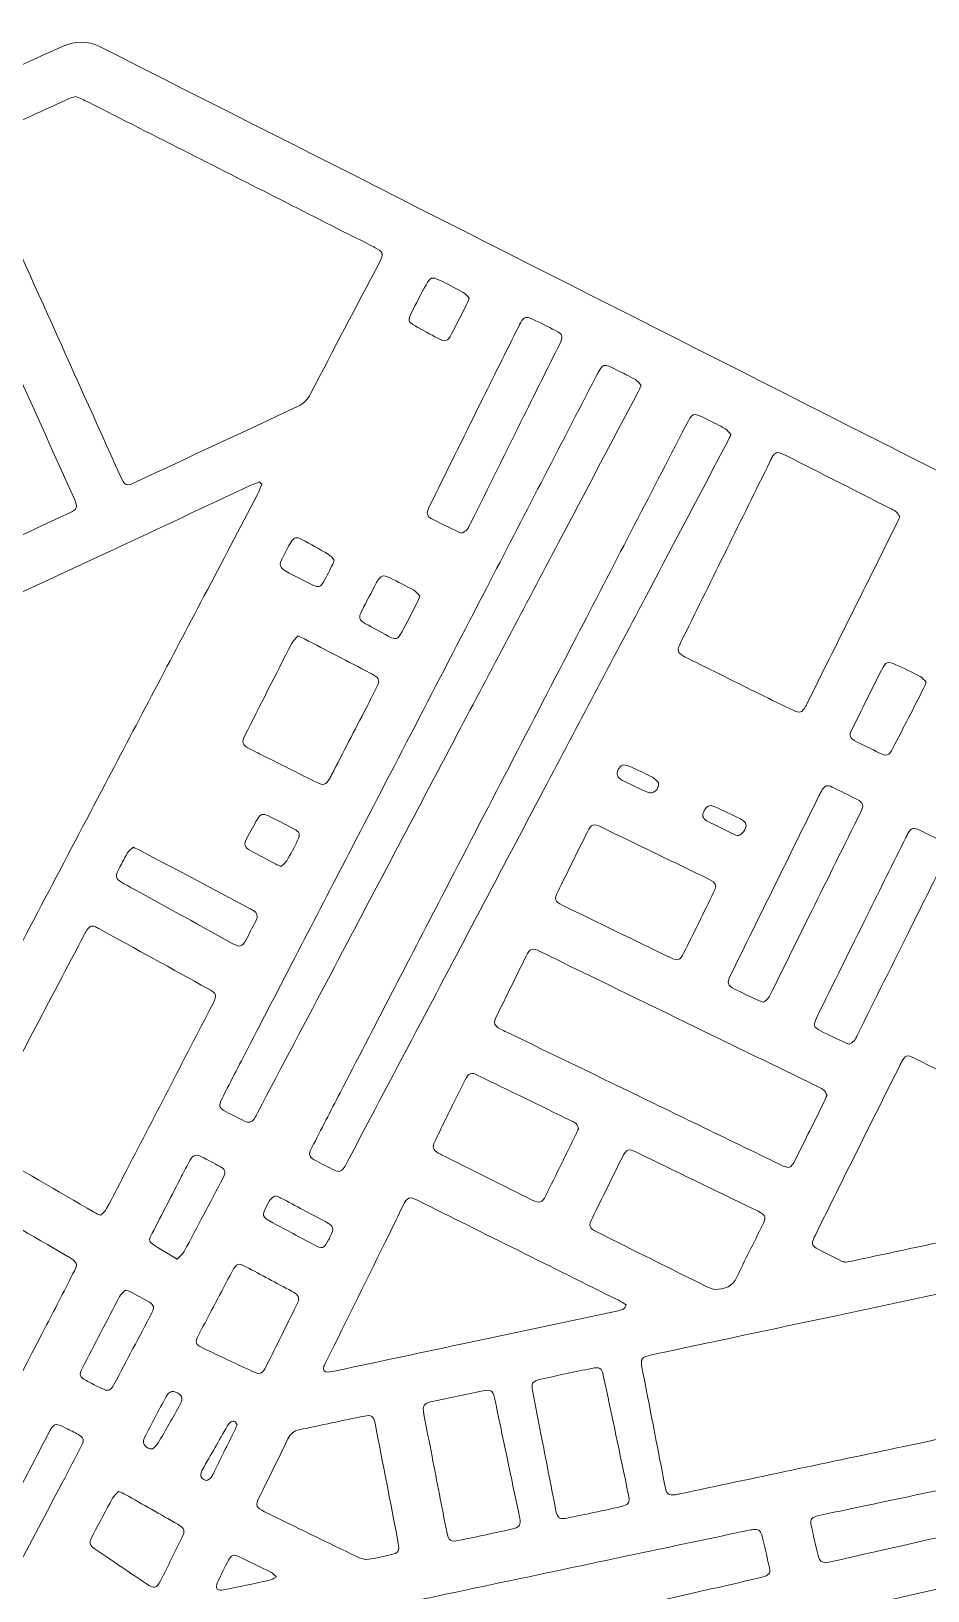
# Model space of a CAD drawing. Header units: centimetres. Extents: x 0 to 122, y -183 to 60.
# Drawn here: x 60.7 to 91.9, y -117.1 to -63 of the extents above; entities that cross this region are included whole.
import ezdxf

# ---------------------------------------------------------------- set-up
doc = ezdxf.new("R2010")
doc.units = ezdxf.units.CM
doc.header["$MEASUREMENT"] = 0
doc.layers.add('Layer 1', color=7, linetype='Continuous')
doc.layers.add('Layer 2', color=7, linetype='Continuous')

msp = doc.modelspace()

# ---------------------------------------------------------------- linework, layer by layer
at = {"layer": 'Layer 1', "lineweight": 0}
for points, knots in [([(84.744, -182.939), (68.311, -182.738), (51.881, -182.297), (35.448, -182.027), (34.747, -182.015), (34.045, -181.99), (33.344, -181.987), (33.108, -181.986), (32.921, -181.92), (32.773, -181.739), (21.919, -167.674), (11.193, -153.505), (0.347, -139.435), (-0.029, -138.974), (-0.057, -138.5), (0.064, -137.987), (1.37, -132.65), (2.713, -127.322), (4.032, -121.987), (6.97, -110.149), (9.924, -98.314), (12.847, -86.471), (12.95, -86.046), (13.192, -85.783), (13.57, -85.61), (29.662, -78.239), (45.744, -70.841), (61.843, -63.484), (62.255, -63.313), (62.695, -63.297), (63.101, -63.502), (78.911, -71.487), (94.708, -79.499), (110.514, -87.494), (110.875, -87.676), (111.089, -87.943), (111.175, -88.363), (114.742, -105.566), (118.315, -122.768), (121.898, -139.968), (121.98, -140.485), (122.12, -141.101), (121.799, -141.551), (119.046, -144.891), (116.275, -148.215), (113.515, -151.55), (104.903, -161.919), (96.332, -172.324), (87.704, -182.681), (87.512, -182.913), (87.281, -183.007), (86.973, -183), (86.231, -182.982), (85.487, -182.994), (84.744, -182.994), (84.744, -182.976), (84.744, -182.957), (84.744, -182.939)], [0, 0, 0, 0, 1, 1, 1, 2, 2, 2, 3, 3, 3, 4, 4, 4, 5, 5, 5, 6, 6, 6, 7, 7, 7, 8, 8, 8, 9, 9, 9, 10, 10, 10, 11, 11, 11, 12, 12, 12, 13, 13, 13, 14, 14, 14, 15, 15, 15, 16, 16, 16, 17, 17, 17, 18, 18, 18, 19, 19, 19, 19]), ([(62.275, -65.235), (62.18, -65.267), (62.099, -65.285), (62.025, -65.318), (61.011, -65.781), (59.996, -66.243), (58.985, -66.711), (58.669, -66.857), (58.656, -66.915), (58.8, -67.236), (60.473, -70.957), (62.146, -74.678), (63.819, -78.399), (63.982, -78.761), (64.026, -78.78), (64.374, -78.619), (66.245, -77.747), (68.115, -76.873), (69.987, -76.003), (70.196, -75.906), (70.331, -75.754), (70.435, -75.555), (71.23, -74.036), (72.03, -72.519), (72.828, -71.001), (72.991, -70.693), (72.974, -70.641), (72.662, -70.476), (72.625, -70.457), (72.588, -70.438), (72.551, -70.419), (70.443, -69.351), (68.335, -68.282), (66.226, -67.214), (65.057, -66.621), (63.889, -66.027), (62.719, -65.435), (62.572, -65.361), (62.42, -65.3), (62.275, -65.235)], [0, 0, 0, 0, 1, 1, 1, 2, 2, 2, 3, 3, 3, 4, 4, 4, 5, 5, 5, 6, 6, 6, 7, 7, 7, 8, 8, 8, 9, 9, 9, 10, 10, 10, 11, 11, 11, 12, 12, 12, 13, 13, 13, 13]), ([(75.952, -72.237), (75.882, -72.171), (75.821, -72.086), (75.738, -72.04), (75.468, -71.889), (75.193, -71.75), (74.916, -71.614), (74.663, -71.489), (74.588, -71.514), (74.451, -71.77), (74.275, -72.096), (74.103, -72.424), (73.935, -72.755), (73.813, -72.993), (73.835, -73.071), (74.068, -73.203), (74.327, -73.351), (74.593, -73.488), (74.855, -73.63), (75.124, -73.775), (75.188, -73.757), (75.335, -73.479), (75.512, -73.141), (75.686, -72.802), (75.859, -72.463), (75.891, -72.4), (75.913, -72.331), (75.952, -72.237)], [0, 0, 0, 0, 1, 1, 1, 2, 2, 2, 3, 3, 3, 4, 4, 4, 5, 5, 5, 6, 6, 6, 7, 7, 7, 8, 8, 8, 9, 9, 9, 9]), ([(75.699, -80.395), (75.75, -80.361), (75.821, -80.334), (75.865, -80.283), (75.918, -80.222), (75.951, -80.143), (75.988, -80.069), (76.608, -78.821), (77.227, -77.573), (77.848, -76.325), (78.262, -75.493), (78.679, -74.663), (79.092, -73.831), (79.223, -73.567), (79.202, -73.497), (78.948, -73.364), (78.683, -73.226), (78.414, -73.095), (78.144, -72.966), (77.928, -72.863), (77.854, -72.886), (77.738, -73.079), (77.711, -73.123), (77.691, -73.171), (77.668, -73.217), (77.222, -74.113), (76.774, -75.009), (76.329, -75.906), (75.737, -77.099), (75.147, -78.293), (74.559, -79.487), (74.439, -79.731), (74.462, -79.806), (74.702, -79.929), (74.986, -80.075), (75.277, -80.209), (75.565, -80.347), (75.602, -80.364), (75.642, -80.375), (75.699, -80.395)], [0, 0, 0, 0, 1, 1, 1, 2, 2, 2, 3, 3, 3, 4, 4, 4, 5, 5, 5, 6, 6, 6, 7, 7, 7, 8, 8, 8, 9, 9, 9, 10, 10, 10, 11, 11, 11, 12, 12, 12, 13, 13, 13, 13]), ([(56.722, -82.178), (56.812, -82.141), (56.87, -82.12), (56.925, -82.094), (58.635, -81.296), (60.345, -80.499), (62.054, -79.698), (62.333, -79.568), (62.357, -79.5), (62.23, -79.218), (61.559, -77.721), (60.886, -76.225), (60.212, -74.729), (60.085, -74.446), (60.016, -74.422), (59.737, -74.551), (58.051, -75.327), (56.366, -76.104), (54.681, -76.883), (54.357, -77.033), (54.335, -77.1), (54.483, -77.431), (55.101, -78.815), (55.719, -80.2), (56.338, -81.585), (56.397, -81.717), (56.447, -81.854), (56.522, -81.977), (56.571, -82.057), (56.657, -82.114), (56.722, -82.178)], [0, 0, 0, 0, 1, 1, 1, 2, 2, 2, 3, 3, 3, 4, 4, 4, 5, 5, 5, 6, 6, 6, 7, 7, 7, 8, 8, 8, 9, 9, 9, 10, 10, 10, 10]), ([(81.921, -75.268), (81.858, -75.202), (81.803, -75.112), (81.723, -75.066), (81.517, -74.947), (81.301, -74.848), (81.089, -74.741), (80.594, -74.49), (80.596, -74.491), (80.347, -74.973), (79.08, -77.422), (77.813, -79.87), (76.544, -82.317), (74.99, -85.315), (73.433, -88.311), (71.878, -91.308), (70.698, -93.58), (69.52, -95.854), (68.341, -98.127), (68.013, -98.759), (67.685, -99.392), (67.36, -100.026), (67.229, -100.282), (67.253, -100.355), (67.508, -100.491), (67.718, -100.603), (67.933, -100.704), (68.143, -100.814), (68.29, -100.89), (68.402, -100.849), (68.487, -100.719), (68.527, -100.658), (68.557, -100.592), (68.591, -100.528), (69.439, -98.921), (70.288, -97.315), (71.137, -95.708), (72.603, -92.932), (74.068, -90.157), (75.535, -87.381), (76.707, -85.163), (77.882, -82.946), (79.054, -80.727), (79.975, -78.984), (80.895, -77.239), (81.815, -75.495), (81.848, -75.431), (81.876, -75.365), (81.921, -75.268)], [0, 0, 0, 0, 1, 1, 1, 2, 2, 2, 3, 3, 3, 4, 4, 4, 5, 5, 5, 6, 6, 6, 7, 7, 7, 8, 8, 8, 9, 9, 9, 10, 10, 10, 11, 11, 11, 12, 12, 12, 13, 13, 13, 14, 14, 14, 15, 15, 15, 16, 16, 16, 16]), ([(85.042, -76.973), (84.979, -76.907), (84.924, -76.817), (84.844, -76.77), (84.638, -76.651), (84.422, -76.552), (84.21, -76.445), (83.715, -76.195), (83.717, -76.196), (83.468, -76.678), (82.201, -79.126), (80.934, -81.575), (79.665, -84.022), (78.111, -87.019), (76.554, -90.015), (74.999, -93.012), (73.819, -95.285), (72.641, -97.558), (71.462, -99.832), (71.134, -100.464), (70.806, -101.097), (70.481, -101.731), (70.35, -101.986), (70.374, -102.06), (70.629, -102.196), (70.839, -102.307), (71.054, -102.408), (71.264, -102.518), (71.411, -102.595), (71.523, -102.554), (71.608, -102.423), (71.648, -102.363), (71.678, -102.297), (71.712, -102.233), (72.56, -100.626), (73.409, -99.019), (74.258, -97.412), (75.724, -94.637), (77.189, -91.861), (78.656, -89.086), (79.828, -86.868), (81.003, -84.65), (82.175, -82.432), (83.096, -80.688), (84.016, -78.944), (84.936, -77.2), (84.969, -77.136), (84.997, -77.07), (85.042, -76.973)], [0, 0, 0, 0, 1, 1, 1, 2, 2, 2, 3, 3, 3, 4, 4, 4, 5, 5, 5, 6, 6, 6, 7, 7, 7, 8, 8, 8, 9, 9, 9, 10, 10, 10, 11, 11, 11, 12, 12, 12, 13, 13, 13, 14, 14, 14, 15, 15, 15, 16, 16, 16, 16]), ([(90.909, -79.834), (90.869, -79.776), (90.834, -79.7), (90.776, -79.65), (90.716, -79.598), (90.634, -79.568), (90.561, -79.531), (89.438, -78.961), (88.315, -78.391), (87.193, -77.821), (87.073, -77.761), (86.954, -77.698), (86.832, -77.643), (86.654, -77.565), (86.578, -77.592), (86.475, -77.761), (86.448, -77.805), (86.429, -77.853), (86.406, -77.9), (85.4, -79.937), (84.394, -81.973), (83.388, -84.011), (83.338, -84.112), (83.289, -84.215), (83.239, -84.317), (83.172, -84.454), (83.219, -84.558), (83.338, -84.634), (83.399, -84.673), (83.465, -84.704), (83.53, -84.736), (84.37, -85.154), (85.211, -85.573), (86.053, -85.989), (86.441, -86.181), (86.831, -86.371), (87.223, -86.556), (87.436, -86.656), (87.505, -86.63), (87.625, -86.431), (87.646, -86.396), (87.664, -86.358), (87.682, -86.321), (88.725, -84.233), (89.767, -82.145), (90.809, -80.056), (90.841, -79.992), (90.868, -79.926), (90.909, -79.834)], [0, 0, 0, 0, 1, 1, 1, 2, 2, 2, 3, 3, 3, 4, 4, 4, 5, 5, 5, 6, 6, 6, 7, 7, 7, 8, 8, 8, 9, 9, 9, 10, 10, 10, 11, 11, 11, 12, 12, 12, 13, 13, 13, 14, 14, 14, 15, 15, 15, 16, 16, 16, 16]), ([(68.739, -78.693), (68.715, -78.668), (68.691, -78.643), (68.667, -78.619), (68.567, -78.658), (68.464, -78.692), (68.367, -78.737), (66.777, -79.477), (65.188, -80.219), (63.598, -80.961), (59.074, -83.072), (54.549, -85.183), (50.024, -87.295), (49.968, -87.321), (49.909, -87.344), (49.859, -87.38), (49.756, -87.454), (49.716, -87.553), (49.774, -87.677), (49.805, -87.742), (49.839, -87.806), (49.871, -87.871), (50.802, -89.783), (51.733, -91.695), (52.664, -93.607), (53.504, -95.333), (54.343, -97.06), (55.185, -98.786), (55.388, -99.202), (55.408, -99.206), (55.808, -99.006), (56.703, -98.558), (57.595, -98.104), (58.496, -97.668), (58.781, -97.531), (58.974, -97.339), (59.121, -97.059), (60.509, -94.406), (61.907, -91.759), (63.301, -89.109), (64.446, -86.935), (65.589, -84.761), (66.734, -82.586), (67.354, -81.408), (67.976, -80.23), (68.594, -79.05), (68.654, -78.937), (68.692, -78.812), (68.739, -78.693)], [0, 0, 0, 0, 1, 1, 1, 2, 2, 2, 3, 3, 3, 4, 4, 4, 5, 5, 5, 6, 6, 6, 7, 7, 7, 8, 8, 8, 9, 9, 9, 10, 10, 10, 11, 11, 11, 12, 12, 12, 13, 13, 13, 14, 14, 14, 15, 15, 15, 16, 16, 16, 16]), ([(71.256, -81.33), (71.191, -81.264), (71.132, -81.176), (71.05, -81.128), (70.748, -80.951), (70.44, -80.783), (70.13, -80.618), (69.938, -80.516), (69.862, -80.535), (69.749, -80.721), (69.642, -80.897), (69.549, -81.082), (69.456, -81.266), (69.335, -81.507), (69.354, -81.592), (69.582, -81.718), (69.889, -81.888), (70.201, -82.048), (70.516, -82.202), (70.705, -82.294), (70.79, -82.266), (70.896, -82.08), (71.008, -81.882), (71.104, -81.676), (71.206, -81.473), (71.224, -81.437), (71.233, -81.397), (71.256, -81.33)], [0, 0, 0, 0, 1, 1, 1, 2, 2, 2, 3, 3, 3, 4, 4, 4, 5, 5, 5, 6, 6, 6, 7, 7, 7, 8, 8, 8, 9, 9, 9, 9]), ([(74.234, -82.577), (74.164, -82.511), (74.103, -82.425), (74.02, -82.379), (73.75, -82.229), (73.475, -82.09), (73.198, -81.953), (72.945, -81.829), (72.871, -81.854), (72.733, -82.109), (72.557, -82.436), (72.385, -82.764), (72.217, -83.094), (72.095, -83.333), (72.117, -83.41), (72.35, -83.543), (72.609, -83.691), (72.875, -83.827), (73.137, -83.969), (73.406, -84.115), (73.471, -84.097), (73.617, -83.818), (73.794, -83.481), (73.968, -83.142), (74.141, -82.803), (74.174, -82.739), (74.196, -82.671), (74.234, -82.577)], [0, 0, 0, 0, 1, 1, 1, 2, 2, 2, 3, 3, 3, 4, 4, 4, 5, 5, 5, 6, 6, 6, 7, 7, 7, 8, 8, 8, 9, 9, 9, 9]), ([(69.99, -83.968), (69.917, -84.059), (69.825, -84.141), (69.773, -84.243), (69.227, -85.309), (68.686, -86.377), (68.147, -87.446), (68.036, -87.666), (68.062, -87.748), (68.283, -87.867), (68.491, -87.98), (68.707, -88.081), (68.919, -88.187), (69.5, -88.478), (70.08, -88.771), (70.663, -89.058), (70.889, -89.17), (70.963, -89.142), (71.093, -88.93), (71.12, -88.886), (71.142, -88.84), (71.166, -88.794), (71.569, -88.015), (71.973, -87.236), (72.375, -86.456), (72.498, -86.218), (72.622, -85.979), (72.741, -85.739), (72.849, -85.519), (72.832, -85.454), (72.64, -85.329), (72.597, -85.301), (72.55, -85.277), (72.505, -85.254), (71.745, -84.858), (70.986, -84.463), (70.226, -84.069), (70.163, -84.037), (70.095, -84.013), (69.99, -83.968)], [0, 0, 0, 0, 1, 1, 1, 2, 2, 2, 3, 3, 3, 4, 4, 4, 5, 5, 5, 6, 6, 6, 7, 7, 7, 8, 8, 8, 9, 9, 9, 10, 10, 10, 11, 11, 11, 12, 12, 12, 13, 13, 13, 13]), ([(91.831, -85.57), (91.758, -85.504), (91.696, -85.419), (91.612, -85.374), (91.339, -85.23), (91.059, -85.096), (90.778, -84.966), (90.488, -84.831), (90.424, -84.854), (90.274, -85.152), (89.93, -85.834), (89.59, -86.519), (89.252, -87.204), (89.133, -87.444), (89.16, -87.512), (89.408, -87.638), (89.666, -87.769), (89.926, -87.894), (90.186, -88.021), (90.46, -88.155), (90.526, -88.138), (90.671, -87.86), (91.034, -87.164), (91.39, -86.465), (91.748, -85.767), (91.776, -85.713), (91.795, -85.654), (91.831, -85.57)], [0, 0, 0, 0, 1, 1, 1, 2, 2, 2, 3, 3, 3, 4, 4, 4, 5, 5, 5, 6, 6, 6, 7, 7, 7, 8, 8, 8, 9, 9, 9, 9]), ([(82.529, -89.056), (82.478, -89.011), (82.408, -88.921), (82.316, -88.873), (82.051, -88.735), (81.778, -88.611), (81.506, -88.488), (81.321, -88.405), (81.207, -88.445), (81.122, -88.608), (81.042, -88.763), (81.083, -88.884), (81.274, -88.981), (81.559, -89.126), (81.847, -89.264), (82.139, -89.394), (82.334, -89.481), (82.543, -89.325), (82.529, -89.056)], [0, 0, 0, 0, 1, 1, 1, 2, 2, 2, 3, 3, 3, 4, 4, 4, 5, 5, 5, 6, 6, 6, 6]), ([(86.164, -96.686), (86.22, -96.644), (86.289, -96.612), (86.328, -96.559), (86.389, -96.477), (86.432, -96.381), (86.477, -96.289), (86.935, -95.364), (87.39, -94.439), (87.848, -93.515), (88.416, -92.37), (88.987, -91.225), (89.554, -90.079), (89.675, -89.835), (89.653, -89.763), (89.413, -89.638), (89.13, -89.491), (88.844, -89.349), (88.555, -89.212), (88.388, -89.132), (88.318, -89.154), (88.217, -89.304), (88.171, -89.371), (88.137, -89.447), (88.1, -89.521), (87.073, -91.602), (86.046, -93.682), (85.02, -95.763), (84.893, -96.021), (84.92, -96.103), (85.17, -96.228), (85.438, -96.361), (85.709, -96.487), (85.979, -96.615), (86.034, -96.641), (86.093, -96.659), (86.164, -96.686)], [0, 0, 0, 0, 1, 1, 1, 2, 2, 2, 3, 3, 3, 4, 4, 4, 5, 5, 5, 6, 6, 6, 7, 7, 7, 8, 8, 8, 9, 9, 9, 10, 10, 10, 11, 11, 11, 12, 12, 12, 12]), ([(84.357, -89.851), (84.195, -89.87), (84.131, -89.975), (84.085, -90.093), (84.03, -90.235), (84.099, -90.336), (84.22, -90.397), (84.532, -90.555), (84.849, -90.702), (85.161, -90.859), (85.302, -90.931), (85.396, -90.878), (85.478, -90.768), (85.623, -90.574), (85.596, -90.43), (85.377, -90.32), (85.083, -90.172), (84.783, -90.038), (84.485, -89.899), (84.439, -89.878), (84.39, -89.863), (84.357, -89.851)], [0, 0, 0, 0, 1, 1, 1, 2, 2, 2, 3, 3, 3, 4, 4, 4, 5, 5, 5, 6, 6, 6, 7, 7, 7, 7]), ([(69.406, -91.969), (69.472, -91.907), (69.563, -91.851), (69.61, -91.771), (69.745, -91.54), (69.869, -91.301), (69.987, -91.06), (70.087, -90.856), (70.06, -90.771), (69.854, -90.66), (69.563, -90.505), (69.268, -90.358), (68.97, -90.215), (68.778, -90.123), (68.699, -90.146), (68.588, -90.332), (68.461, -90.544), (68.345, -90.763), (68.23, -90.982), (68.106, -91.216), (68.126, -91.297), (68.361, -91.43), (68.649, -91.591), (68.943, -91.74), (69.235, -91.894), (69.28, -91.917), (69.328, -91.935), (69.406, -91.969)], [0, 0, 0, 0, 1, 1, 1, 2, 2, 2, 3, 3, 3, 4, 4, 4, 5, 5, 5, 6, 6, 6, 7, 7, 7, 8, 8, 8, 9, 9, 9, 9]), ([(84.516, -92.69), (84.504, -92.522), (84.391, -92.468), (84.278, -92.414), (83.034, -91.812), (81.791, -91.209), (80.546, -90.608), (80.27, -90.475), (80.194, -90.496), (80.057, -90.77), (79.71, -91.461), (79.368, -92.155), (79.027, -92.85), (78.899, -93.111), (78.927, -93.189), (79.18, -93.312), (80.432, -93.922), (81.685, -94.53), (82.938, -95.136), (83.199, -95.263), (83.269, -95.244), (83.4, -94.983), (83.751, -94.282), (84.096, -93.577), (84.442, -92.874), (84.474, -92.809), (84.496, -92.741), (84.516, -92.69)], [0, 0, 0, 0, 1, 1, 1, 2, 2, 2, 3, 3, 3, 4, 4, 4, 5, 5, 5, 6, 6, 6, 7, 7, 7, 8, 8, 8, 9, 9, 9, 9]), ([(89.154, -98.141), (89.206, -98.108), (89.276, -98.08), (89.32, -98.029), (89.373, -97.968), (89.406, -97.889), (89.443, -97.816), (90.063, -96.568), (90.682, -95.319), (91.303, -94.071), (91.717, -93.24), (92.134, -92.409), (92.547, -91.577), (92.678, -91.313), (92.657, -91.243), (92.403, -91.11), (92.138, -90.972), (91.869, -90.841), (91.599, -90.712), (91.384, -90.609), (91.309, -90.632), (91.193, -90.825), (91.167, -90.869), (91.146, -90.917), (91.123, -90.963), (90.677, -91.859), (90.229, -92.755), (89.784, -93.652), (89.192, -94.845), (88.602, -96.039), (88.014, -97.234), (87.894, -97.478), (87.918, -97.553), (88.157, -97.676), (88.441, -97.822), (88.732, -97.955), (89.021, -98.093), (89.057, -98.111), (89.097, -98.121), (89.154, -98.141)], [0, 0, 0, 0, 1, 1, 1, 2, 2, 2, 3, 3, 3, 4, 4, 4, 5, 5, 5, 6, 6, 6, 7, 7, 7, 8, 8, 8, 9, 9, 9, 10, 10, 10, 11, 11, 11, 12, 12, 12, 13, 13, 13, 13]), ([(64.27, -91.304), (64.203, -91.372), (64.118, -91.432), (64.069, -91.513), (63.953, -91.708), (63.849, -91.91), (63.749, -92.114), (63.648, -92.321), (63.669, -92.394), (63.871, -92.518), (64.046, -92.626), (64.23, -92.719), (64.411, -92.819), (65.52, -93.43), (66.629, -94.043), (67.74, -94.653), (67.982, -94.786), (68.057, -94.766), (68.185, -94.533), (68.31, -94.307), (68.418, -94.073), (68.542, -93.847), (68.623, -93.698), (68.579, -93.592), (68.451, -93.505), (68.409, -93.476), (68.363, -93.451), (68.318, -93.427), (67.044, -92.752), (65.769, -92.077), (64.495, -91.402), (64.432, -91.369), (64.365, -91.345), (64.27, -91.304)], [0, 0, 0, 0, 1, 1, 1, 2, 2, 2, 3, 3, 3, 4, 4, 4, 5, 5, 5, 6, 6, 6, 7, 7, 7, 8, 8, 8, 9, 9, 9, 10, 10, 10, 11, 11, 11, 11]), ([(63.14, -104.083), (63.211, -104.006), (63.303, -103.937), (63.352, -103.846), (63.56, -103.465), (63.754, -103.077), (63.954, -102.692), (64.981, -100.712), (66.01, -98.733), (67.036, -96.752), (67.199, -96.437), (67.184, -96.387), (66.877, -96.217), (65.621, -95.523), (64.364, -94.832), (63.107, -94.14), (63.062, -94.115), (63.016, -94.092), (62.97, -94.069), (62.86, -94.012), (62.768, -94.044), (62.697, -94.135), (62.652, -94.191), (62.619, -94.256), (62.585, -94.32), (61.372, -96.622), (60.159, -98.924), (58.946, -101.227), (58.792, -101.521), (58.807, -101.587), (59.085, -101.75), (60.359, -102.495), (61.636, -103.236), (62.912, -103.977), (62.973, -104.013), (63.041, -104.038), (63.14, -104.083)], [0, 0, 0, 0, 1, 1, 1, 2, 2, 2, 3, 3, 3, 4, 4, 4, 5, 5, 5, 6, 6, 6, 7, 7, 7, 8, 8, 8, 9, 9, 9, 10, 10, 10, 11, 11, 11, 12, 12, 12, 12]), ([(88.384, -99.908), (88.346, -99.851), (88.314, -99.771), (88.255, -99.725), (88.176, -99.662), (88.077, -99.623), (87.984, -99.578), (86.593, -98.901), (85.202, -98.226), (83.811, -97.549), (82.012, -96.675), (80.213, -95.799), (78.414, -94.925), (78.135, -94.79), (78.066, -94.809), (77.929, -95.084), (77.578, -95.785), (77.233, -96.489), (76.889, -97.194), (76.782, -97.415), (76.813, -97.491), (77.034, -97.614), (77.106, -97.654), (77.181, -97.689), (77.255, -97.725), (78.545, -98.348), (79.836, -98.972), (81.126, -99.596), (83, -100.504), (84.874, -101.413), (86.749, -102.321), (87.074, -102.478), (87.121, -102.463), (87.277, -102.155), (87.615, -101.482), (87.95, -100.807), (88.285, -100.133), (88.317, -100.068), (88.343, -100.001), (88.384, -99.908)], [0, 0, 0, 0, 1, 1, 1, 2, 2, 2, 3, 3, 3, 4, 4, 4, 5, 5, 5, 6, 6, 6, 7, 7, 7, 8, 8, 8, 9, 9, 9, 10, 10, 10, 11, 11, 11, 12, 12, 12, 13, 13, 13, 13]), ([(89.032, -105.712), (89.126, -105.695), (89.217, -105.679), (89.308, -105.659), (90.256, -105.457), (91.204, -105.251), (92.153, -105.05), (94.757, -104.499), (97.362, -103.95), (99.965, -103.394), (100.092, -103.367), (100.305, -103.405), (100.306, -103.213), (100.306, -103.135), (100.13, -103.037), (100.017, -102.98), (98.334, -102.123), (96.649, -101.27), (94.964, -100.417), (93.785, -99.821), (92.606, -99.225), (91.426, -98.63), (91.163, -98.497), (91.102, -98.518), (90.963, -98.773), (90.939, -98.818), (90.917, -98.865), (90.894, -98.911), (90.179, -100.343), (89.463, -101.775), (88.749, -103.208), (88.477, -103.753), (88.207, -104.299), (87.94, -104.847), (87.846, -105.038), (87.854, -105.133), (88.005, -105.219), (88.301, -105.386), (88.609, -105.532), (88.913, -105.685), (88.949, -105.703), (88.993, -105.704), (89.032, -105.712)], [0, 0, 0, 0, 1, 1, 1, 2, 2, 2, 3, 3, 3, 4, 4, 4, 5, 5, 5, 6, 6, 6, 7, 7, 7, 8, 8, 8, 9, 9, 9, 10, 10, 10, 11, 11, 11, 12, 12, 12, 13, 13, 13, 14, 14, 14, 14]), ([(79.741, -101.083), (79.729, -100.913), (79.618, -100.86), (79.504, -100.804), (78.418, -100.278), (77.334, -99.749), (76.248, -99.224), (76.009, -99.108), (75.938, -99.133), (75.808, -99.377), (75.678, -99.623), (75.557, -99.874), (75.434, -100.125), (75.207, -100.588), (74.979, -101.05), (74.756, -101.516), (74.655, -101.727), (74.682, -101.804), (74.876, -101.922), (74.911, -101.943), (74.949, -101.96), (74.986, -101.979), (76.038, -102.503), (77.09, -103.029), (78.142, -103.552), (78.397, -103.679), (78.48, -103.654), (78.607, -103.4), (78.966, -102.679), (79.319, -101.956), (79.674, -101.234), (79.701, -101.179), (79.724, -101.122), (79.741, -101.083)], [0, 0, 0, 0, 1, 1, 1, 2, 2, 2, 3, 3, 3, 4, 4, 4, 5, 5, 5, 6, 6, 6, 7, 7, 7, 8, 8, 8, 9, 9, 9, 10, 10, 10, 11, 11, 11, 11]), ([(84.478, -106.661), (84.839, -106.642), (85.096, -106.561), (85.247, -106.233), (85.527, -105.624), (85.842, -105.03), (86.14, -104.429), (86.279, -104.148), (86.258, -104.084), (85.989, -103.941), (85.926, -103.907), (85.859, -103.878), (85.794, -103.847), (84.457, -103.2), (83.12, -102.553), (81.783, -101.905), (81.47, -101.753), (81.418, -101.768), (81.259, -102.087), (80.914, -102.78), (80.572, -103.475), (80.231, -104.17), (80.09, -104.457), (80.106, -104.52), (80.38, -104.657), (81.653, -105.295), (82.928, -105.929), (84.203, -106.562), (84.303, -106.611), (84.414, -106.638), (84.478, -106.661)], [0, 0, 0, 0, 1, 1, 1, 2, 2, 2, 3, 3, 3, 4, 4, 4, 5, 5, 5, 6, 6, 6, 7, 7, 7, 8, 8, 8, 9, 9, 9, 10, 10, 10, 10]), ([(65.806, -105.607), (65.902, -105.501), (65.994, -105.433), (66.043, -105.342), (66.5, -104.489), (66.952, -103.633), (67.401, -102.776), (67.508, -102.573), (67.481, -102.494), (67.274, -102.379), (67.067, -102.265), (66.856, -102.157), (66.644, -102.053), (66.441, -101.954), (66.357, -101.981), (66.243, -102.182), (66.141, -102.361), (66.05, -102.546), (65.955, -102.729), (65.615, -103.387), (65.275, -104.046), (64.935, -104.705), (64.879, -104.814), (64.781, -104.959), (64.898, -105.043), (65.177, -105.246), (65.484, -105.411), (65.806, -105.607)], [0, 0, 0, 0, 1, 1, 1, 2, 2, 2, 3, 3, 3, 4, 4, 4, 5, 5, 5, 6, 6, 6, 7, 7, 7, 8, 8, 8, 9, 9, 9, 9]), ([(58.244, -113.472), (58.303, -113.433), (58.372, -113.403), (58.416, -113.352), (58.468, -113.29), (58.501, -113.211), (58.539, -113.138), (59.449, -111.388), (60.359, -109.637), (61.267, -107.886), (61.591, -107.263), (61.912, -106.638), (62.23, -106.012), (62.346, -105.784), (62.323, -105.717), (62.114, -105.579), (62.071, -105.551), (62.026, -105.525), (61.981, -105.499), (60.759, -104.788), (59.536, -104.078), (58.313, -103.367), (58.26, -103.336), (58.205, -103.307), (58.152, -103.275), (58.016, -103.195), (57.913, -103.245), (57.834, -103.361), (57.787, -103.429), (57.753, -103.505), (57.715, -103.578), (57.261, -104.437), (56.807, -105.295), (56.355, -106.154), (55.532, -107.717), (54.71, -109.28), (53.89, -110.844), (53.745, -111.119), (53.766, -111.188), (54.041, -111.33), (55.38, -112.02), (56.722, -112.707), (58.063, -113.395), (58.117, -113.422), (58.175, -113.443), (58.244, -113.472)], [0, 0, 0, 0, 1, 1, 1, 2, 2, 2, 3, 3, 3, 4, 4, 4, 5, 5, 5, 6, 6, 6, 7, 7, 7, 8, 8, 8, 9, 9, 9, 10, 10, 10, 11, 11, 11, 12, 12, 12, 13, 13, 13, 14, 14, 14, 15, 15, 15, 15]), ([(69.219, -103.403), (69.164, -103.44), (69.097, -103.469), (69.052, -103.518), (69.004, -103.57), (68.976, -103.64), (68.942, -103.704), (68.723, -104.114), (68.725, -104.125), (69.124, -104.34), (69.595, -104.595), (70.069, -104.846), (70.541, -105.099), (70.847, -105.263), (70.902, -105.247), (71.064, -104.935), (71.083, -104.899), (71.101, -104.861), (71.119, -104.824), (71.262, -104.531), (71.243, -104.46), (70.962, -104.309), (70.444, -104.031), (69.924, -103.757), (69.405, -103.483), (69.351, -103.455), (69.293, -103.435), (69.219, -103.403)], [0, 0, 0, 0, 1, 1, 1, 2, 2, 2, 3, 3, 3, 4, 4, 4, 5, 5, 5, 6, 6, 6, 7, 7, 7, 8, 8, 8, 9, 9, 9, 9]), ([(81.404, -107.195), (81.321, -107.145), (81.232, -107.082), (81.135, -107.034), (78.808, -105.876), (76.481, -104.719), (74.153, -103.562), (73.868, -103.421), (73.8, -103.445), (73.652, -103.743), (73.487, -104.076), (73.329, -104.412), (73.164, -104.745), (72.438, -106.217), (71.71, -107.688), (70.983, -109.159), (70.955, -109.214), (70.922, -109.268), (70.903, -109.326), (70.863, -109.453), (70.918, -109.535), (71.048, -109.529), (71.14, -109.525), (71.231, -109.499), (71.322, -109.48), (72.845, -109.156), (74.368, -108.832), (75.891, -108.509), (77.636, -108.138), (79.381, -107.768), (81.125, -107.396), (81.231, -107.374), (81.359, -107.379), (81.404, -107.195)], [0, 0, 0, 0, 1, 1, 1, 2, 2, 2, 3, 3, 3, 4, 4, 4, 5, 5, 5, 6, 6, 6, 7, 7, 7, 8, 8, 8, 9, 9, 9, 10, 10, 10, 11, 11, 11, 11]), ([(70.024, -107.022), (70.02, -106.839), (69.896, -106.779), (69.776, -106.715), (69.249, -106.433), (68.721, -106.15), (68.192, -105.87), (67.923, -105.728), (67.861, -105.748), (67.711, -106.031), (67.323, -106.76), (66.938, -107.491), (66.554, -108.222), (66.41, -108.497), (66.434, -108.57), (66.711, -108.701), (67.27, -108.967), (67.83, -109.229), (68.392, -109.491), (68.683, -109.626), (68.758, -109.602), (68.902, -109.313), (69.253, -108.611), (69.6, -107.908), (69.947, -107.204), (69.979, -107.14), (70.003, -107.072), (70.024, -107.022)], [0, 0, 0, 0, 1, 1, 1, 2, 2, 2, 3, 3, 3, 4, 4, 4, 5, 5, 5, 6, 6, 6, 7, 7, 7, 8, 8, 8, 9, 9, 9, 9]), ([(95.651, -106.089), (95.605, -106.099), (95.544, -106.111), (95.484, -106.124), (93.184, -106.613), (90.883, -107.102), (88.583, -107.591), (86.485, -108.037), (84.386, -108.482), (82.287, -108.929), (81.931, -109.005), (81.892, -109.063), (81.959, -109.41), (82.159, -110.444), (82.362, -111.478), (82.564, -112.511), (82.631, -112.856), (82.691, -113.202), (82.766, -113.545), (82.815, -113.771), (82.887, -113.813), (83.116, -113.783), (83.167, -113.776), (83.217, -113.764), (83.268, -113.753), (85.861, -113.205), (88.455, -112.657), (91.048, -112.11), (92.865, -111.726), (94.682, -111.344), (96.498, -110.959), (96.863, -110.882), (96.896, -110.828), (96.823, -110.478), (96.595, -109.397), (96.367, -108.316), (96.138, -107.236), (96.076, -106.943), (96.017, -106.649), (95.947, -106.358), (95.897, -106.148), (95.825, -106.087), (95.651, -106.089)], [0, 0, 0, 0, 1, 1, 1, 2, 2, 2, 3, 3, 3, 4, 4, 4, 5, 5, 5, 6, 6, 6, 7, 7, 7, 8, 8, 8, 9, 9, 9, 10, 10, 10, 11, 11, 11, 12, 12, 12, 13, 13, 13, 14, 14, 14, 14]), ([(64.006, -106.68), (63.942, -106.749), (63.847, -106.815), (63.799, -106.906), (63.362, -107.734), (62.93, -108.566), (62.502, -109.4), (62.388, -109.621), (62.417, -109.698), (62.639, -109.82), (62.81, -109.915), (62.986, -110.001), (63.162, -110.086), (63.407, -110.206), (63.48, -110.189), (63.607, -109.952), (64.049, -109.126), (64.487, -108.297), (64.923, -107.467), (65.017, -107.287), (65, -107.201), (64.838, -107.102), (64.619, -106.969), (64.388, -106.853), (64.161, -106.732), (64.125, -106.713), (64.084, -106.706), (64.006, -106.68)], [0, 0, 0, 0, 1, 1, 1, 2, 2, 2, 3, 3, 3, 4, 4, 4, 5, 5, 5, 6, 6, 6, 7, 7, 7, 8, 8, 8, 9, 9, 9, 9]), ([(81.506, -113.914), (81.498, -113.87), (81.492, -113.829), (81.483, -113.789), (81.192, -112.404), (80.902, -111.02), (80.609, -109.637), (80.556, -109.387), (80.476, -109.342), (80.209, -109.397), (79.623, -109.518), (79.038, -109.641), (78.453, -109.77), (78.133, -109.84), (78.096, -109.903), (78.158, -110.219), (78.253, -110.705), (78.348, -111.192), (78.443, -111.678), (78.612, -112.55), (78.78, -113.422), (78.951, -114.293), (79.014, -114.611), (79.084, -114.654), (79.398, -114.587), (79.64, -114.536), (79.882, -114.487), (80.124, -114.435), (80.498, -114.355), (80.871, -114.278), (81.243, -114.191), (81.453, -114.142), (81.512, -114.07), (81.506, -113.914)], [0, 0, 0, 0, 1, 1, 1, 2, 2, 2, 3, 3, 3, 4, 4, 4, 5, 5, 5, 6, 6, 6, 7, 7, 7, 8, 8, 8, 9, 9, 9, 10, 10, 10, 11, 11, 11, 11]), ([(64.946, -112.196), (64.995, -112.145), (65.088, -112.078), (65.141, -111.988), (65.403, -111.544), (65.656, -111.095), (65.907, -110.645), (66.024, -110.436), (65.962, -110.296), (65.741, -110.22), (65.577, -110.163), (65.485, -110.253), (65.417, -110.379), (65.165, -110.852), (64.916, -111.327), (64.667, -111.801), (64.657, -111.819), (64.646, -111.837), (64.64, -111.856), (64.589, -112.02), (64.724, -112.201), (64.946, -112.196)], [0, 0, 0, 0, 1, 1, 1, 2, 2, 2, 3, 3, 3, 4, 4, 4, 5, 5, 5, 6, 6, 6, 7, 7, 7, 7]), ([(77.722, -114.693), (77.714, -114.649), (77.708, -114.608), (77.699, -114.568), (77.409, -113.184), (77.119, -111.8), (76.825, -110.416), (76.772, -110.167), (76.693, -110.121), (76.425, -110.176), (75.84, -110.297), (75.254, -110.421), (74.67, -110.549), (74.349, -110.619), (74.312, -110.682), (74.374, -110.998), (74.469, -111.485), (74.564, -111.971), (74.659, -112.457), (74.829, -113.329), (74.996, -114.201), (75.168, -115.072), (75.23, -115.391), (75.301, -115.433), (75.614, -115.367), (75.856, -115.315), (76.099, -115.266), (76.341, -115.214), (76.714, -115.134), (77.088, -115.058), (77.459, -114.971), (77.67, -114.922), (77.728, -114.849), (77.722, -114.693)], [0, 0, 0, 0, 1, 1, 1, 2, 2, 2, 3, 3, 3, 4, 4, 4, 5, 5, 5, 6, 6, 6, 7, 7, 7, 8, 8, 8, 9, 9, 9, 10, 10, 10, 11, 11, 11, 11]), ([(72.366, -116.047), (72.662, -115.987), (72.936, -115.936), (73.207, -115.875), (73.483, -115.813), (73.536, -115.741), (73.483, -115.464), (73.218, -114.075), (72.948, -112.688), (72.676, -111.301), (72.629, -111.061), (72.551, -111.004), (72.31, -111.053), (71.553, -111.208), (70.798, -111.373), (70.041, -111.53), (69.852, -111.569), (69.734, -111.676), (69.651, -111.846), (69.321, -112.524), (68.985, -113.198), (68.655, -113.874), (68.515, -114.16), (68.54, -114.232), (68.837, -114.377), (69.912, -114.901), (70.987, -115.424), (72.064, -115.944), (72.164, -115.992), (72.276, -116.017), (72.366, -116.047)], [0, 0, 0, 0, 1, 1, 1, 2, 2, 2, 3, 3, 3, 4, 4, 4, 5, 5, 5, 6, 6, 6, 7, 7, 7, 8, 8, 8, 9, 9, 9, 10, 10, 10, 10]), ([(58.133, -120.085), (58.195, -120.037), (58.277, -119.994), (58.329, -119.927), (58.398, -119.839), (58.444, -119.732), (58.497, -119.632), (59.602, -117.544), (60.706, -115.456), (61.809, -113.368), (62.035, -112.939), (62.262, -112.51), (62.482, -112.078), (62.58, -111.886), (62.554, -111.801), (62.374, -111.696), (62.231, -111.613), (62.081, -111.545), (61.933, -111.471), (61.547, -111.279), (61.52, -111.288), (61.321, -111.674), (61.312, -111.692), (61.301, -111.71), (61.292, -111.728), (60.351, -113.541), (59.41, -115.353), (58.469, -117.166), (58.104, -117.871), (57.74, -118.577), (57.377, -119.283), (57.237, -119.555), (57.259, -119.622), (57.527, -119.774), (57.662, -119.85), (57.799, -119.921), (57.935, -119.993), (57.99, -120.022), (58.047, -120.045), (58.133, -120.085)], [0, 0, 0, 0, 1, 1, 1, 2, 2, 2, 3, 3, 3, 4, 4, 4, 5, 5, 5, 6, 6, 6, 7, 7, 7, 8, 8, 8, 9, 9, 9, 10, 10, 10, 11, 11, 11, 12, 12, 12, 13, 13, 13, 13]), ([(67.883, -111.359), (67.856, -111.317), (67.838, -111.258), (67.8, -111.241), (67.763, -111.224), (67.697, -111.235), (67.662, -111.259), (67.613, -111.293), (67.575, -111.347), (67.544, -111.4), (67.256, -111.901), (66.97, -112.403), (66.684, -112.906), (66.669, -112.933), (66.655, -112.961), (66.642, -112.989), (66.586, -113.104), (66.633, -113.193), (66.725, -113.256), (66.821, -113.323), (66.903, -113.27), (66.969, -113.197), (67.003, -113.159), (67.026, -113.111), (67.049, -113.065), (67.302, -112.557), (67.554, -112.048), (67.806, -111.539), (67.833, -111.484), (67.854, -111.426), (67.883, -111.359)], [0, 0, 0, 0, 1, 1, 1, 2, 2, 2, 3, 3, 3, 4, 4, 4, 5, 5, 5, 6, 6, 6, 7, 7, 7, 8, 8, 8, 9, 9, 9, 10, 10, 10, 10]), ([(88.338, -116.147), (88.479, -116.117), (88.63, -116.086), (88.781, -116.052), (93.479, -114.989), (98.176, -113.925), (102.874, -112.861), (103.256, -112.774), (103.639, -112.691), (104.021, -112.601), (104.304, -112.534), (104.344, -112.469), (104.287, -112.192), (104.239, -111.96), (104.191, -111.727), (104.136, -111.496), (104.067, -111.204), (103.993, -111.158), (103.701, -111.219), (101.834, -111.612), (99.966, -112.004), (98.099, -112.398), (95.031, -113.045), (91.963, -113.692), (88.895, -114.34), (88.613, -114.399), (88.329, -114.455), (88.049, -114.523), (87.871, -114.566), (87.793, -114.656), (87.822, -114.797), (87.902, -115.181), (87.995, -115.563), (88.086, -115.944), (88.116, -116.067), (88.195, -116.14), (88.338, -116.147)], [0, 0, 0, 0, 1, 1, 1, 2, 2, 2, 3, 3, 3, 4, 4, 4, 5, 5, 5, 6, 6, 6, 7, 7, 7, 8, 8, 8, 9, 9, 9, 10, 10, 10, 11, 11, 11, 12, 12, 12, 12]), ([(63.766, -113.668), (63.695, -113.747), (63.606, -113.816), (63.556, -113.908), (63.326, -114.323), (63.107, -114.744), (62.884, -115.163), (62.721, -115.469), (62.732, -115.523), (63.017, -115.716), (63.589, -116.105), (64.161, -116.491), (64.735, -116.876), (65.013, -117.063), (65.082, -117.049), (65.231, -116.754), (65.478, -116.266), (65.72, -115.776), (65.96, -115.285), (66.089, -115.022), (66.071, -114.953), (65.823, -114.811), (65.216, -114.461), (64.605, -114.118), (63.994, -113.773), (63.933, -113.738), (63.865, -113.713), (63.766, -113.668)], [0, 0, 0, 0, 1, 1, 1, 2, 2, 2, 3, 3, 3, 4, 4, 4, 5, 5, 5, 6, 6, 6, 7, 7, 7, 8, 8, 8, 9, 9, 9, 9]), ([(105.137, -115.936), (105.022, -115.434), (104.91, -114.93), (104.788, -114.429), (104.761, -114.319), (104.665, -114.264), (104.547, -114.278), (104.476, -114.286), (104.406, -114.306), (104.335, -114.322), (101.739, -114.908), (99.143, -115.494), (96.548, -116.081), (92.765, -116.937), (88.982, -117.792), (85.199, -118.648), (81.114, -119.572), (77.029, -120.496), (72.944, -121.42), (72.3, -121.566), (71.656, -121.711), (71.012, -121.857), (70.65, -121.939), (70.614, -121.996), (70.694, -122.371), (70.771, -122.735), (70.853, -123.098), (70.934, -123.46), (71.011, -123.799), (71.066, -123.836), (71.4, -123.761), (73.07, -123.385), (74.741, -123.008), (76.411, -122.631), (82.006, -121.367), (87.6, -120.103), (93.194, -118.84), (96.756, -118.035), (100.319, -117.231), (103.881, -116.427), (104.213, -116.352), (104.544, -116.276), (104.876, -116.201), (105.019, -116.168), (105.123, -116.099), (105.137, -115.936)], [0, 0, 0, 0, 1, 1, 1, 2, 2, 2, 3, 3, 3, 4, 4, 4, 5, 5, 5, 6, 6, 6, 7, 7, 7, 8, 8, 8, 9, 9, 9, 10, 10, 10, 11, 11, 11, 12, 12, 12, 13, 13, 13, 14, 14, 14, 15, 15, 15, 15]), ([(70.431, -120.198), (70.52, -120.18), (70.601, -120.165), (70.682, -120.147), (72.231, -119.797), (73.781, -119.447), (75.33, -119.096), (78.52, -118.375), (81.709, -117.654), (84.898, -116.933), (85.311, -116.839), (85.723, -116.745), (86.133, -116.643), (86.355, -116.588), (86.418, -116.512), (86.38, -116.328), (86.3, -115.944), (86.212, -115.561), (86.115, -115.181), (86.074, -115.022), (85.974, -114.972), (85.811, -114.992), (85.75, -114.999), (85.689, -115.015), (85.629, -115.027), (84.418, -115.282), (83.206, -115.537), (81.995, -115.793), (78.695, -116.489), (75.394, -117.186), (72.094, -117.883), (71.468, -118.015), (70.842, -118.146), (70.217, -118.282), (69.868, -118.358), (69.833, -118.419), (69.908, -118.776), (69.948, -118.968), (69.991, -119.159), (70.034, -119.351), (70.081, -119.562), (70.126, -119.774), (70.178, -119.985), (70.21, -120.118), (70.288, -120.205), (70.431, -120.198)], [0, 0, 0, 0, 1, 1, 1, 2, 2, 2, 3, 3, 3, 4, 4, 4, 5, 5, 5, 6, 6, 6, 7, 7, 7, 8, 8, 8, 9, 9, 9, 10, 10, 10, 11, 11, 11, 12, 12, 12, 13, 13, 13, 14, 14, 14, 15, 15, 15, 15]), ([(69.251, -116.637), (69.166, -116.56), (69.129, -116.509), (69.079, -116.484), (68.7, -116.295), (68.32, -116.108), (67.937, -115.929), (67.768, -115.849), (67.681, -115.88), (67.585, -116.059), (67.447, -116.313), (67.319, -116.573), (67.2, -116.836), (67.17, -116.901), (67.156, -117.017), (67.193, -117.058), (67.231, -117.101), (67.342, -117.102), (67.415, -117.088), (67.942, -116.984), (68.467, -116.874), (68.991, -116.76), (69.07, -116.743), (69.142, -116.69), (69.251, -116.637)], [0, 0, 0, 0, 1, 1, 1, 2, 2, 2, 3, 3, 3, 4, 4, 4, 5, 5, 5, 6, 6, 6, 7, 7, 7, 8, 8, 8, 8])]:
    msp.add_open_spline(points, degree=3, knots=knots, dxfattribs=at)
at = {"layer": 'Layer 2', "lineweight": 0}
msp.add_open_spline([(26.73, -77.638), (27.199, -77.442), (27.9, -77.452), (28.002, -76.834), (28.42, -75.011), (28.843, -73.189), (29.229, -71.358), (29.258, -71.081), (29.367, -70.753), (29.634, -70.639), (33.424, -69.506), (37.248, -68.479), (41.034, -67.323), (42.436, -66.915), (43.843, -66.523), (45.245, -66.115), (45.47, -66.05), (45.678, -66.002), (45.882, -66.174), (46.365, -65.971), (46.769, -65.692), (47.13, -65.325), (47.932, -65.008), (48.448, -64.333), (49.053, -63.775), (53.258, -59.855), (57.441, -55.91), (61.646, -51.988), (61.944, -51.709), (61.99, -51.707), (62.3, -51.999), (64.397, -53.978), (66.472, -55.98), (68.564, -57.965), (68.765, -58.157), (68.963, -58.405), (69.266, -58.396), (69.767, -58.339), (70.712, -58.432), (70.619, -57.68), (70.541, -57.17), (70.449, -56.688), (70.024, -56.298), (68.555, -54.946), (67.124, -53.551), (65.677, -52.173), (65.439, -51.939), (65.42, -51.846), (65.579, -51.542), (66.022, -50.695), (66.473, -49.852), (66.921, -49.008), (67.546, -47.829), (68.17, -46.648), (68.802, -45.472), (68.951, -45.196), (69.017, -45.174), (69.301, -45.317), (71.875, -46.61), (74.439, -47.925), (77.017, -49.212), (77.276, -49.339), (77.397, -49.488), (77.376, -49.795), (77.26, -51.493), (77.175, -53.193), (77.057, -54.891), (76.938, -56.589), (76.795, -58.285), (76.653, -59.981), (76.636, -60.191), (76.697, -60.322), (76.862, -60.443), (77.5, -60.962), (78.096, -60.826), (78.787, -60.467), (79.734, -50.995), (79.968, -41.453), (79.802, -31.938), (79.813, -31.579), (79.851, -31.532), (80.223, -31.521), (87.985, -31.282), (95.756, -31.487), (103.505, -31.961), (104.35, -32.037), (105.439, -31.801), (105.26, -30.713), (104.871, -27.929), (104.43, -25.153), (103.986, -22.377), (103.923, -21.979), (103.947, -21.929), (104.334, -21.871), (107.378, -21.426), (110.419, -20.949), (113.474, -20.595), (113.974, -20.57), (114.393, -20.4), (114.798, -20.096), (114.819, -19.731), (114.892, -19.356), (114.551, -19.103), (113.742, -18.413), (113.747, -18.405), (112.677, -18.557), (109.756, -18.97), (106.835, -19.385), (103.913, -19.8), (103.531, -19.854), (103.461, -19.819), (103.338, -19.429), (102.724, -17.46), (102.123, -15.486), (101.528, -13.511), (101.441, -13.222), (101.482, -13.137), (101.753, -13.015), (107.13, -10.641), (112.426, -8.089), (117.787, -5.68), (118.933, -5.153), (120.073, -4.61), (121.223, -4.088), (122.012, -3.741), (122.058, -2.379), (121.15, -2.173), (120.479, -2.008), (120.402, -2.03), (119.808, -2.364), (119.363, -2.602), (118.897, -2.799), (118.436, -3.007), (118.116, -3.151), (118.021, -3.123), (117.797, -2.829), (114.483, 1.572), (111.075, 5.906), (107.535, 10.127), (104.939, 13.158), (102.321, 16.172), (99.666, 19.152), (99.434, 19.41), (99.434, 19.509), (99.708, 19.74), (100.526, 20.427), (101.345, 21.112), (102.17, 21.791), (102.496, 22.059), (102.554, 22.037), (102.847, 21.698), (104.051, 20.304), (105.23, 18.887), (106.473, 17.53), (110.226, 13.524), (114.478, 10.009), (119.026, 6.944), (119.462, 6.603), (119.923, 6.667), (120.387, 6.826), (121.231, 7.246), (120.669, 8.498), (120.337, 9.131), (117.051, 15.164), (113.338, 20.948), (109.692, 26.768), (109.475, 27.118), (109.474, 27.146), (109.808, 27.365), (112.98, 29.467), (116.204, 31.329), (119.59, 33.103), (119.478, 33.789), (119.363, 34.502), (119.239, 35.266), (112.742, 32.319), (106.721, 28.199), (101.107, 23.792), (100.896, 23.622), (100.687, 23.552), (100.411, 23.592), (93.49, 24.582), (86.562, 25.532), (79.646, 26.562), (79.261, 26.627), (79.218, 26.678), (79.276, 27.062), (79.45, 28.215), (79.635, 29.367), (79.812, 30.521), (81.043, 38.596), (82.29, 46.67), (83.572, 54.737), (83.631, 55.104), (83.636, 55.417), (83.418, 55.77), (82.985, 56.47), (83.005, 56.501), (82.156, 56.694), (81.89, 56.426), (81.527, 56.344), (81.518, 55.904), (81.143, 53.402), (80.808, 50.882), (80.34, 48.403), (71.846, 45.323), (63.323, 42.234), (54.76, 39.129), (53.227, 43.217), (51.705, 47.313), (50.152, 51.395), (49.843, 52.226), (48.835, 52.255), (48.338, 51.811), (47.552, 51.11), (46.775, 50.401), (45.957, 49.661), (44.201, 51.339), (42.459, 53.005), (40.695, 54.691), (42.213, 56.148), (43.513, 57.256), (45.056, 58.679), (45.971, 59.514), (44.157, 59.957), (43.773, 59.893), (43.177, 59.794), (42.628, 59.447), (42.532, 59.36), (37.491, 54.79), (32.468, 50.2), (27.42, 45.639), (27.155, 45.404), (27.097, 45.409), (26.867, 45.658), (25.601, 47.034), (24.338, 48.412), (23.07, 49.786), (22.922, 49.946), (22.808, 50.193), (22.558, 50.189), (22.196, 50.184), (21.835, 50.132), (21.474, 50.086), (21.332, 49.996), (21.243, 49.807), (21.131, 49.675), (21.047, 49.57), (20.893, 49.47), (20.888, 49.363), (20.889, 49.046), (20.998, 48.717), (21.236, 48.493), (22.668, 46.945), (24.089, 45.386), (25.53, 43.846), (25.719, 43.65), (25.765, 43.454), (25.664, 43.197), (24.871, 41.17), (24.144, 39.117), (23.39, 37.075), (21.426, 31.763), (19.436, 26.461), (17.471, 21.15), (17.341, 20.798), (17.287, 20.755), (16.908, 20.873), (16.008, 21.153), (15.113, 21.445), (14.216, 21.735), (13.35, 22.063), (11.939, 22.597), (11.56, 21.372), (11.432, 21.044), (11.686, 20.39), (11.99, 20.172), (15.63, 17.546), (19.505, 15.269), (23.53, 13.286), (23.87, 13.112), (24.033, 12.922), (24.051, 12.525), (24.141, 10.676), (24.275, 8.83), (24.402, 6.983), (24.414, 6.725), (24.361, 6.666), (24.091, 6.646), (22.915, 6.559), (21.737, 6.48), (20.56, 6.396), (17.957, 6.204), (15.352, 6.02), (12.748, 5.839), (12.273, 5.806), (11.674, 5.344), (11.672, 4.955), (11.657, 4.282), (11.912, 3.558), (12.737, 3.701), (14.847, 3.897), (16.968, 3.973), (19.08, 4.156), (19.359, 4.182), (19.527, 4.09), (19.677, 3.869), (21.522, 1.164), (23.418, -1.505), (25.258, -4.213), (25.459, -4.522), (25.457, -4.568), (25.139, -4.784), (24.5, -5.218), (23.851, -5.64), (23.207, -6.068), (19.554, -8.517), (15.865, -10.916), (12.218, -13.373), (11.562, -13.873), (11.587, -14.871), (12.299, -15.297), (13.835, -16.412), (15.376, -17.522), (16.915, -18.633), (17.153, -18.795), (17.351, -18.978), (17.063, -19.222), (11.733, -24.338), (5.936, -30.216), (1.224, -35.691), (1.098, -35.822), (0.92, -36.102), (0.791, -36.231), (0.415, -36.609), (0.569, -37.078), (0.724, -37.51), (0.788, -37.688), (0.977, -37.843), (1.144, -37.957), (2.56, -38.925), (3.899, -40.986), (5.259, -42.032), (5.493, -42.212), (2.582, -46.665), (2.418, -46.904), (2.1, -47.368), (1.478, -48.329), (0.589, -49.629), (0.335, -50.001), (0.403, -50.455), (0.746, -50.75), (1.324, -51.297), (1.998, -51.256), (2.435, -50.708), (3.887, -48.599), (3.521, -49.041), (4.972, -46.932), (7.607, -43.094), (10.282, -39.283), (12.89, -35.427), (13.118, -35.088), (13.356, -34.982), (13.76, -35.025), (18.46, -35.53), (23.164, -36.001), (27.865, -36.494), (28.317, -36.544), (28.339, -36.575), (28.308, -37.017), (27.457, -49), (26.633, -60.984), (25.779, -72.966), (25.694, -74.159), (25.614, -75.352), (25.528, -76.544), (25.496, -76.983), (25.846, -77.176), (26.103, -77.412), (26.262, -77.557), (26.493, -77.623), (26.692, -77.724), (26.704, -77.696), (26.717, -77.667), (26.73, -77.638)], degree=3, knots=[0, 0, 0, 0, 1, 1, 1, 2, 2, 2, 3, 3, 3, 4, 4, 4, 5, 5, 5, 6, 6, 6, 7, 7, 7, 8, 8, 8, 9, 9, 9, 10, 10, 10, 11, 11, 11, 12, 12, 12, 13, 13, 13, 14, 14, 14, 15, 15, 15, 16, 16, 16, 17, 17, 17, 18, 18, 18, 19, 19, 19, 20, 20, 20, 21, 21, 21, 22, 22, 22, 23, 23, 23, 24, 24, 24, 25, 25, 25, 26, 26, 26, 27, 27, 27, 28, 28, 28, 29, 29, 29, 30, 30, 30, 31, 31, 31, 32, 32, 32, 33, 33, 33, 34, 34, 34, 35, 35, 35, 36, 36, 36, 37, 37, 37, 38, 38, 38, 39, 39, 39, 40, 40, 40, 41, 41, 41, 42, 42, 42, 43, 43, 43, 44, 44, 44, 45, 45, 45, 46, 46, 46, 47, 47, 47, 48, 48, 48, 49, 49, 49, 50, 50, 50, 51, 51, 51, 52, 52, 52, 53, 53, 53, 54, 54, 54, 55, 55, 55, 56, 56, 56, 57, 57, 57, 58, 58, 58, 59, 59, 59, 60, 60, 60, 61, 61, 61, 62, 62, 62, 63, 63, 63, 64, 64, 64, 65, 65, 65, 66, 66, 66, 67, 67, 67, 68, 68, 68, 69, 69, 69, 70, 70, 70, 71, 71, 71, 72, 72, 72, 73, 73, 73, 74, 74, 74, 75, 75, 75, 76, 76, 76, 77, 77, 77, 78, 78, 78, 79, 79, 79, 80, 80, 80, 81, 81, 81, 82, 82, 82, 83, 83, 83, 84, 84, 84, 85, 85, 85, 86, 86, 86, 87, 87, 87, 88, 88, 88, 89, 89, 89, 90, 90, 90, 91, 91, 91, 92, 92, 92, 93, 93, 93, 94, 94, 94, 95, 95, 95, 96, 96, 96, 97, 97, 97, 98, 98, 98, 99, 99, 99, 100, 100, 100, 101, 101, 101, 102, 102, 102, 103, 103, 103, 104, 104, 104, 105, 105, 105, 106, 106, 106, 107, 107, 107, 108, 108, 108, 109, 109, 109, 110, 110, 110, 111, 111, 111, 112, 112, 112, 113, 113, 113, 114, 114, 114, 115, 115, 115, 116, 116, 116, 117, 117, 117, 118, 118, 118, 119, 119, 119, 120, 120, 120, 121, 121, 121, 122, 122, 122, 123, 123, 123, 124, 124, 124, 125, 125, 125, 126, 126, 126, 127, 127, 127, 128, 128, 128, 128], dxfattribs=at)

doc.saveas('drawing.dxf')
